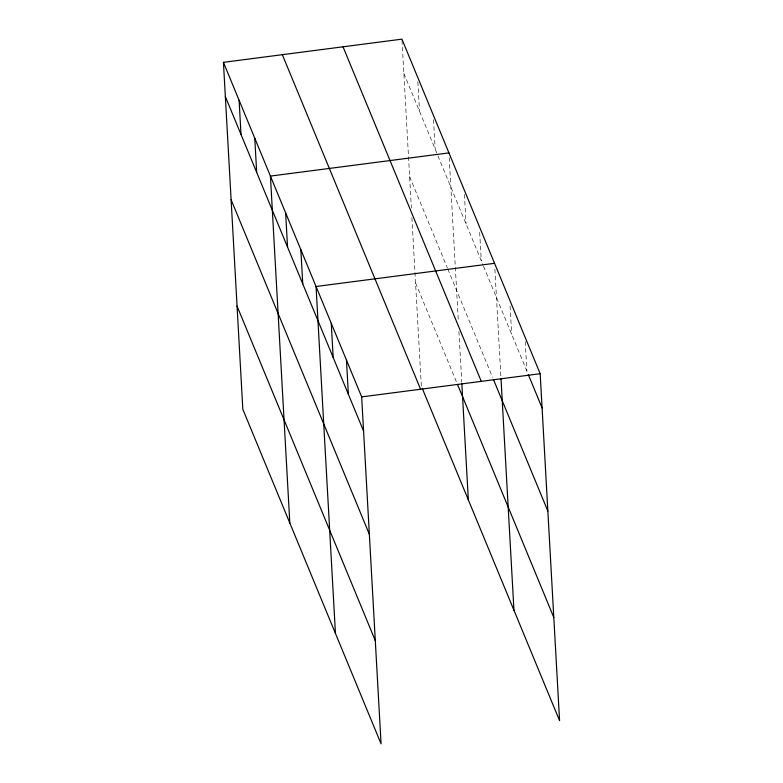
<?xml version="1.0" encoding="UTF-8"?>
<svg xmlns="http://www.w3.org/2000/svg" width="783" height="783" viewBox="0 0 783 783"><rect width="100%" height="100%" fill="white"/><g stroke="black" fill="none" stroke-linecap="round" stroke-linejoin="round"><path stroke-width="0.59" stroke-dasharray="3.92 2.94" d="M403.842 73.357L437.482 154.76M437.942 155.876L483.101 265.163M483.561 266.279L527.801 373.344M409.617 176.567L447.396 268.011M447.856 269.127L492.556 377.298M415.558 282.898L456.567 382.153M525.227 341.623L526.881 371.113M510.085 305.996L511.671 334.312M494.885 269.195L500.944 377.641M479.676 232.394L481.261 260.71M464.407 194.419L466.051 223.909M449.197 157.618L458.368 321.725M458.916 331.395L461.755 382.143M433.528 119.701L435.182 149.191M417.868 81.784L419.512 111.274M402.002 40.334L411.369 207.984M411.907 217.645L421.332 386.107"/><path stroke-width="1.17" d="M223.429 62.337L361.668 396.893L381.067 743.85L242.828 409.294L223.429 62.337L401.933 39.15L540.172 373.706L559.571 720.663L422.252 388.339M448.933 152.9L270.429 176.087L289.827 523.044M494.553 263.303L316.048 286.49L335.447 633.447M361.668 396.893L540.172 373.706M528.261 374.45L542.081 407.914M493.476 379.53L547.855 511.123M343.023 46.804L481.271 381.36M457.497 384.384L553.796 617.454M282.34 54.683L420.579 389.239M225.338 96.544L363.586 431.1M231.112 199.753L369.351 534.309M237.053 306.084L375.302 640.641M501.012 378.855L513.951 610.26M461.813 383.357L468.332 499.857M346.468 360.092L348.376 394.299M331.258 323.291L333.166 357.498M300.848 249.689L302.757 283.896M285.638 212.888L287.547 247.095M254.769 138.17L256.677 172.377M239.099 100.253L241.007 134.461"/></g></svg>
